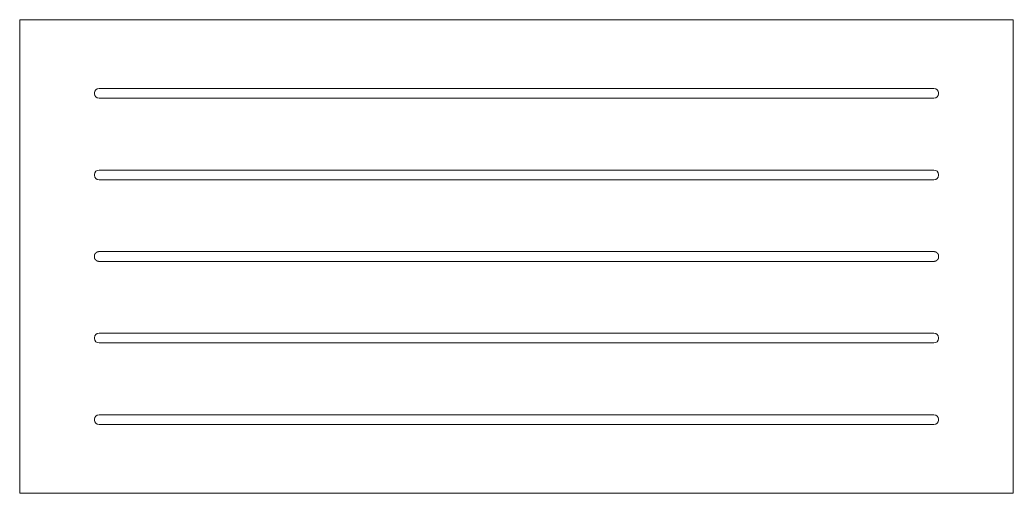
# Model space of a CAD drawing. Header units: centimetres. Extents: x 0.6 to 26.8, y 14.4 to 30.
# Drawn here: x 0.6 to 15.29, y 14.38 to 21.38 of the extents above; entities that cross this region are included whole.
import ezdxf

# ---------------------------------------------------------------- set-up
doc = ezdxf.new("R2010")
doc.units = ezdxf.units.CM
doc.header["$MEASUREMENT"] = 0
doc.layers.add('Camada 1', color=7, linetype='Continuous')

msp = doc.modelspace()

# ---------------------------------------------------------------- linework, layer by layer
at = {"layer": 'Camada 1', "color": 240, "lineweight": 9}
for points, knots in [([(0.60125, 16.79362), (0.60125, 18.29487), (0.60298, 19.86521), (0.60298, 21.3793), (0.60298, 21.3793), (0.60298, 21.3793), (15.29334, 21.3793), (15.29334, 21.3793), (15.29334, 21.3793), (15.29334, 21.3793), (15.29334, 18.96498), (15.29334, 18.96498), (15.29334, 18.96498), (15.29334, 18.96498), (15.29334, 18.93846), (15.29334, 18.93846), (15.29334, 18.93846), (15.29334, 18.93846), (15.29334, 18.89783), (15.29334, 18.89783), (15.29334, 18.89783), (15.29334, 18.89783), (15.29334, 18.8645), (15.29334, 18.8645), (15.29334, 18.8645), (15.29334, 18.8645), (15.29334, 18.83025), (15.29334, 18.83025), (15.29334, 18.83025), (15.29334, 18.83025), (15.29334, 18.79057), (15.29334, 18.79057), (15.29334, 18.79057), (15.29334, 18.79057), (15.29334, 18.76225), (15.29334, 18.76225), (15.29334, 18.76225), (15.29334, 18.76225), (15.29334, 18.7167), (15.29334, 18.7167), (15.29334, 18.7167), (15.29334, 18.7167), (15.29334, 18.69385), (15.29334, 18.69385), (15.29334, 18.69385), (15.29334, 18.69385), (15.29334, 18.6429), (15.29334, 18.6429), (15.29334, 18.6429), (15.29334, 18.6429), (15.29334, 18.62506), (15.29334, 18.62506), (15.29334, 18.62506), (15.29334, 18.62506), (15.29334, 18.56919), (15.29334, 18.56919), (15.29334, 18.56919), (15.29334, 18.56919), (15.29334, 18.55591), (15.29334, 18.55591), (15.29334, 18.55591), (15.29334, 18.55591), (15.29334, 18.49557), (15.29334, 18.49557), (15.29334, 18.49557), (15.29334, 18.49557), (15.29334, 18.48638), (15.29334, 18.48638), (15.29334, 18.48638), (15.29334, 18.48638), (15.29334, 18.42206), (15.29334, 18.42206), (15.29334, 18.42206), (15.29334, 18.42206), (15.29334, 18.41652), (15.29334, 18.41652), (15.29334, 18.41652), (15.29334, 18.41652), (15.29334, 18.34867), (15.29334, 18.34867), (15.29334, 18.34867), (15.29334, 18.34867), (15.29334, 18.34633), (15.29334, 18.34633), (15.29334, 18.34633), (15.29334, 18.34633), (15.29334, 18.27582), (15.29334, 18.27582), (15.29334, 18.27582), (15.29334, 18.27582), (15.29334, 18.27543), (15.29334, 18.27543), (15.29334, 18.27543), (15.29334, 18.27543), (15.29334, 18.205), (15.29334, 18.205), (15.29334, 18.205), (15.29334, 18.205), (15.29334, 18.20234), (15.29334, 18.20234), (15.29334, 18.20234), (15.29334, 18.20234), (15.29334, 18.13389), (15.29334, 18.13389), (15.29334, 18.13389), (15.29334, 18.13389), (15.29334, 18.1294), (15.29334, 18.1294), (15.29334, 18.1294), (15.29334, 18.1294), (15.29334, 18.06252), (15.29334, 18.06252), (15.29334, 18.06252), (15.29334, 18.06252), (15.29334, 18.05666), (15.29334, 18.05666), (15.29334, 18.05666), (15.29334, 18.05666), (15.29334, 17.99087), (15.29334, 17.99087), (15.29334, 17.99087), (15.29334, 17.99087), (15.29334, 17.9841), (15.29334, 17.9841), (15.29334, 17.9841), (15.29334, 17.9841), (15.29334, 17.91897), (15.29334, 17.91897), (15.29334, 17.91897), (15.29334, 17.91897), (15.29334, 17.91175), (15.29334, 17.91175), (15.29334, 17.91175), (15.29334, 17.91175), (15.29334, 17.84685), (15.29334, 17.84685), (15.29334, 17.84685), (15.29334, 17.84685), (15.29334, 17.83963), (15.29334, 17.83963), (15.29334, 17.83963), (15.29334, 17.83963), (15.29334, 17.7745), (15.29334, 17.7745), (15.29334, 17.7745), (15.29334, 17.7745), (15.29334, 17.76773), (15.29334, 17.76773), (15.29334, 17.76773), (15.29334, 17.76773), (15.29334, 17.70194), (15.29334, 17.70194), (15.29334, 17.70194), (15.29334, 17.70194), (15.29334, 17.69608), (15.29334, 17.69608), (15.29334, 17.69608), (15.29334, 17.69608), (15.29334, 17.6292), (15.29334, 17.6292), (15.29334, 17.6292), (15.29334, 17.6292), (15.29334, 17.62471), (15.29334, 17.62471), (15.29334, 17.62471), (15.29334, 17.62471), (15.29334, 17.55626), (15.29334, 17.55626), (15.29334, 17.55626), (15.29334, 17.55626), (15.29334, 17.5536), (15.29334, 17.5536), (15.29334, 17.5536), (15.29334, 17.5536), (15.29334, 17.48317), (15.29334, 17.48317), (15.29334, 17.48317), (15.29334, 17.48317), (15.29334, 17.48278), (15.29334, 17.48278), (15.29334, 17.48278), (15.29334, 17.48278), (15.29334, 17.41227), (15.29334, 17.41227), (15.29334, 17.41227), (15.29334, 17.41227), (15.29334, 17.40993), (15.29334, 17.40993), (15.29334, 17.40993), (15.29334, 17.40993), (15.29334, 17.34208), (15.29334, 17.34208), (15.29334, 17.34208), (15.29334, 17.34208), (15.29334, 17.33654), (15.29334, 17.33654), (15.29334, 17.33654), (15.29334, 17.33654), (15.29334, 17.27222), (15.29334, 17.27222), (15.29334, 17.27222), (15.29334, 17.27222), (15.29334, 17.26303), (15.29334, 17.26303), (15.29334, 17.26303), (15.29334, 17.26303), (15.29334, 17.20269), (15.29334, 17.20269), (15.29334, 17.20269), (15.29334, 17.20269), (15.29334, 17.18941), (15.29334, 17.18941), (15.29334, 17.18941), (15.29334, 17.18941), (15.29334, 17.13354), (15.29334, 17.13354), (15.29334, 17.13354), (15.29334, 17.13354), (15.29334, 17.1157), (15.29334, 17.1157), (15.29334, 17.1157), (15.29334, 17.1157), (15.29334, 17.06475), (15.29334, 17.06475), (15.29334, 17.06475), (15.29334, 17.06475), (15.29334, 17.0419), (15.29334, 17.0419), (15.29334, 17.0419), (15.29334, 17.0419), (15.29334, 16.99635), (15.29334, 16.99635), (15.29334, 16.99635), (15.29334, 16.99635), (15.29334, 16.96803), (15.29334, 16.96803), (15.29334, 16.96803), (15.29334, 16.96803), (15.29334, 16.92835), (15.29334, 16.92835), (15.29334, 16.92835), (15.29334, 16.92835), (15.29334, 16.8941), (15.29334, 16.8941), (15.29334, 16.8941), (15.29334, 16.8941), (15.29334, 16.86077), (15.29334, 16.86077), (15.29334, 16.86077), (15.29334, 16.86077), (15.29334, 16.82014), (15.29334, 16.82014), (15.29334, 16.82014), (15.29334, 16.82014), (15.29334, 16.79362), (15.29334, 16.79362), (15.29334, 16.79362), (15.29334, 16.79362), (15.29334, 14.3793), (15.29334, 14.3793), (15.29334, 14.3793), (15.29334, 14.3793), (0.60125, 14.3793), (0.60125, 14.3793), (0.60125, 14.3793), (0.60125, 15.17099), (0.60173, 15.98189), (0.60219, 16.79362), (0.60219, 16.79362), (0.60219, 16.79362), (0.60125, 16.79362), (0.60125, 16.79362)], [0, 0, 0, 0, 0.01449275, 0.01449275, 0.01449275, 0.01449275, 0.02898551, 0.02898551, 0.02898551, 0.02898551, 0.04347826, 0.04347826, 0.04347826, 0.04347826, 0.05797101, 0.05797101, 0.05797101, 0.05797101, 0.07246377, 0.07246377, 0.07246377, 0.07246377, 0.08695652, 0.08695652, 0.08695652, 0.08695652, 0.10144928, 0.10144928, 0.10144928, 0.10144928, 0.11594203, 0.11594203, 0.11594203, 0.11594203, 0.13043478, 0.13043478, 0.13043478, 0.13043478, 0.14492754, 0.14492754, 0.14492754, 0.14492754, 0.15942029, 0.15942029, 0.15942029, 0.15942029, 0.17391304, 0.17391304, 0.17391304, 0.17391304, 0.1884058, 0.1884058, 0.1884058, 0.1884058, 0.20289855, 0.20289855, 0.20289855, 0.20289855, 0.2173913, 0.2173913, 0.2173913, 0.2173913, 0.23188406, 0.23188406, 0.23188406, 0.23188406, 0.24637681, 0.24637681, 0.24637681, 0.24637681, 0.26086957, 0.26086957, 0.26086957, 0.26086957, 0.27536232, 0.27536232, 0.27536232, 0.27536232, 0.28985507, 0.28985507, 0.28985507, 0.28985507, 0.30434783, 0.30434783, 0.30434783, 0.30434783, 0.31884058, 0.31884058, 0.31884058, 0.31884058, 0.33333333, 0.33333333, 0.33333333, 0.33333333, 0.34782609, 0.34782609, 0.34782609, 0.34782609, 0.36231884, 0.36231884, 0.36231884, 0.36231884, 0.37681159, 0.37681159, 0.37681159, 0.37681159, 0.39130435, 0.39130435, 0.39130435, 0.39130435, 0.4057971, 0.4057971, 0.4057971, 0.4057971, 0.42028986, 0.42028986, 0.42028986, 0.42028986, 0.43478261, 0.43478261, 0.43478261, 0.43478261, 0.44927536, 0.44927536, 0.44927536, 0.44927536, 0.46376812, 0.46376812, 0.46376812, 0.46376812, 0.47826087, 0.47826087, 0.47826087, 0.47826087, 0.49275362, 0.49275362, 0.49275362, 0.49275362, 0.50724638, 0.50724638, 0.50724638, 0.50724638, 0.52173913, 0.52173913, 0.52173913, 0.52173913, 0.53623188, 0.53623188, 0.53623188, 0.53623188, 0.55072464, 0.55072464, 0.55072464, 0.55072464, 0.56521739, 0.56521739, 0.56521739, 0.56521739, 0.57971014, 0.57971014, 0.57971014, 0.57971014, 0.5942029, 0.5942029, 0.5942029, 0.5942029, 0.60869565, 0.60869565, 0.60869565, 0.60869565, 0.62318841, 0.62318841, 0.62318841, 0.62318841, 0.63768116, 0.63768116, 0.63768116, 0.63768116, 0.65217391, 0.65217391, 0.65217391, 0.65217391, 0.66666667, 0.66666667, 0.66666667, 0.66666667, 0.68115942, 0.68115942, 0.68115942, 0.68115942, 0.69565217, 0.69565217, 0.69565217, 0.69565217, 0.71014493, 0.71014493, 0.71014493, 0.71014493, 0.72463768, 0.72463768, 0.72463768, 0.72463768, 0.73913043, 0.73913043, 0.73913043, 0.73913043, 0.75362319, 0.75362319, 0.75362319, 0.75362319, 0.76811594, 0.76811594, 0.76811594, 0.76811594, 0.7826087, 0.7826087, 0.7826087, 0.7826087, 0.79710145, 0.79710145, 0.79710145, 0.79710145, 0.8115942, 0.8115942, 0.8115942, 0.8115942, 0.82608696, 0.82608696, 0.82608696, 0.82608696, 0.84057971, 0.84057971, 0.84057971, 0.84057971, 0.85507246, 0.85507246, 0.85507246, 0.85507246, 0.86956522, 0.86956522, 0.86956522, 0.86956522, 0.88405797, 0.88405797, 0.88405797, 0.88405797, 0.89855072, 0.89855072, 0.89855072, 0.89855072, 0.91304348, 0.91304348, 0.91304348, 0.91304348, 0.92753623, 0.92753623, 0.92753623, 0.92753623, 0.94202899, 0.94202899, 0.94202899, 0.94202899, 0.95652174, 0.95652174, 0.95652174, 0.95652174, 0.97101449, 0.97101449, 0.97101449, 0.97101449, 1, 1, 1, 1]), ([(1.77416, 20.36585), (1.77416, 20.36585), (14.12043, 20.36585), (14.12043, 20.36585), (14.12043, 20.36585), (14.15925, 20.36585), (14.191, 20.33601), (14.191, 20.29953), (14.191, 20.29953), (14.191, 20.29953), (14.191, 20.28769), (14.191, 20.28769), (14.191, 20.28769), (14.191, 20.25122), (14.15925, 20.22137), (14.12043, 20.22137), (14.12043, 20.22137), (14.12043, 20.22137), (1.77416, 20.22137), (1.77416, 20.22137), (1.77416, 20.22137), (1.73534, 20.22137), (1.70359, 20.25122), (1.70359, 20.28769), (1.70359, 20.28769), (1.70359, 20.28769), (1.70359, 20.29953), (1.70359, 20.29953), (1.70359, 20.29953), (1.70359, 20.33601), (1.73534, 20.36585), (1.77416, 20.36585)], [0, 0, 0, 0, 0.11111111, 0.11111111, 0.11111111, 0.11111111, 0.22222222, 0.22222222, 0.22222222, 0.22222222, 0.33333333, 0.33333333, 0.33333333, 0.33333333, 0.44444444, 0.44444444, 0.44444444, 0.44444444, 0.55555556, 0.55555556, 0.55555556, 0.55555556, 0.66666667, 0.66666667, 0.66666667, 0.66666667, 0.77777778, 0.77777778, 0.77777778, 0.77777778, 1, 1, 1, 1]), ([(1.77416, 19.15869), (1.77416, 19.15869), (14.12043, 19.15869), (14.12043, 19.15869), (14.12043, 19.15869), (14.15925, 19.15869), (14.191, 19.12885), (14.191, 19.09237), (14.191, 19.09237), (14.191, 19.09237), (14.191, 19.08054), (14.191, 19.08054), (14.191, 19.08054), (14.191, 19.04406), (14.15925, 19.01422), (14.12043, 19.01422), (14.12043, 19.01422), (14.12043, 19.01422), (1.77416, 19.01422), (1.77416, 19.01422), (1.77416, 19.01422), (1.73534, 19.01422), (1.70359, 19.04406), (1.70359, 19.08054), (1.70359, 19.08054), (1.70359, 19.08054), (1.70359, 19.09237), (1.70359, 19.09237), (1.70359, 19.09237), (1.70359, 19.12885), (1.73534, 19.15869), (1.77416, 19.15869)], [0, 0, 0, 0, 0.11111111, 0.11111111, 0.11111111, 0.11111111, 0.22222222, 0.22222222, 0.22222222, 0.22222222, 0.33333333, 0.33333333, 0.33333333, 0.33333333, 0.44444444, 0.44444444, 0.44444444, 0.44444444, 0.55555556, 0.55555556, 0.55555556, 0.55555556, 0.66666667, 0.66666667, 0.66666667, 0.66666667, 0.77777778, 0.77777778, 0.77777778, 0.77777778, 1, 1, 1, 1]), ([(1.77416, 17.95154), (1.77416, 17.95154), (14.12043, 17.95154), (14.12043, 17.95154), (14.12043, 17.95154), (14.12043, 17.95154), (14.12224, 17.95152), (14.12224, 17.95152), (14.12224, 17.95152), (14.12224, 17.95152), (14.12405, 17.95145), (14.12405, 17.95145), (14.12405, 17.95145), (14.12405, 17.95145), (14.12584, 17.95134), (14.12584, 17.95134), (14.12584, 17.95134), (14.12584, 17.95134), (14.12762, 17.9512), (14.12762, 17.9512), (14.12762, 17.9512), (14.12762, 17.9512), (14.12939, 17.951), (14.12939, 17.951), (14.12939, 17.951), (14.12939, 17.951), (14.13114, 17.95077), (14.13114, 17.95077), (14.13114, 17.95077), (14.13114, 17.95077), (14.13288, 17.9505), (14.13288, 17.9505), (14.13288, 17.9505), (14.13288, 17.9505), (14.1346, 17.95018), (14.1346, 17.95018), (14.1346, 17.95018), (14.1346, 17.95018), (14.13632, 17.94983), (14.13632, 17.94983), (14.13632, 17.94983), (14.13632, 17.94983), (14.13802, 17.94944), (14.13802, 17.94944), (14.13802, 17.94944), (14.13802, 17.94944), (14.13969, 17.94901), (14.13969, 17.94901), (14.13969, 17.94901), (14.13969, 17.94901), (14.14136, 17.94854), (14.14136, 17.94854), (14.14136, 17.94854), (14.14136, 17.94854), (14.14301, 17.94803), (14.14301, 17.94803), (14.14301, 17.94803), (14.14301, 17.94803), (14.14464, 17.9475), (14.14464, 17.9475), (14.14464, 17.9475), (14.14464, 17.9475), (14.14624, 17.94691), (14.14624, 17.94691), (14.14624, 17.94691), (14.14624, 17.94691), (14.14783, 17.9463), (14.14783, 17.9463), (14.14783, 17.9463), (14.14783, 17.9463), (14.1494, 17.94565), (14.1494, 17.94565), (14.1494, 17.94565), (14.1494, 17.94565), (14.15095, 17.94497), (14.15095, 17.94497), (14.15095, 17.94497), (14.15095, 17.94497), (14.15249, 17.94425), (14.15249, 17.94425), (14.15249, 17.94425), (14.15249, 17.94425), (14.154, 17.9435), (14.154, 17.9435), (14.154, 17.9435), (14.154, 17.9435), (14.15549, 17.94272), (14.15549, 17.94272), (14.15549, 17.94272), (14.15549, 17.94272), (14.15549, 17.94271), (14.15549, 17.94271), (14.15549, 17.94271), (14.15549, 17.94271), (14.15696, 17.9419), (14.15696, 17.9419), (14.15696, 17.9419), (14.15696, 17.9419), (14.1584, 17.94106), (14.1584, 17.94106), (14.1584, 17.94106), (14.1584, 17.94106), (14.1584, 17.94105), (14.1584, 17.94105), (14.1584, 17.94105), (14.1584, 17.94105), (14.15982, 17.94017), (14.15982, 17.94017), (14.15982, 17.94017), (14.15982, 17.94017), (14.16122, 17.93926), (14.16122, 17.93926), (14.16122, 17.93926), (14.16122, 17.93926), (14.16122, 17.93926), (14.16122, 17.93926), (14.16122, 17.93926), (14.16122, 17.93926), (14.16258, 17.93831), (14.16258, 17.93831), (14.16258, 17.93831), (14.16258, 17.93831), (14.16394, 17.93735), (14.16394, 17.93735), (14.16394, 17.93735), (14.16394, 17.93735), (14.16525, 17.93634), (14.16525, 17.93634), (14.16525, 17.93634), (14.16525, 17.93634), (14.16655, 17.93531), (14.16655, 17.93531), (14.16655, 17.93531), (14.16655, 17.93531), (14.16782, 17.93426), (14.16782, 17.93426), (14.16782, 17.93426), (14.16782, 17.93426), (14.16906, 17.93317), (14.16906, 17.93317), (14.16906, 17.93317), (14.16906, 17.93317), (14.16906, 17.93316), (14.16906, 17.93316), (14.16906, 17.93316), (14.16906, 17.93316), (14.17027, 17.93205), (14.17027, 17.93205), (14.17027, 17.93205), (14.17027, 17.93205), (14.17145, 17.93092), (14.17145, 17.93092), (14.17145, 17.93092), (14.17145, 17.93092), (14.17262, 17.92975), (14.17262, 17.92975), (14.17262, 17.92975), (14.17262, 17.92975), (14.17262, 17.92974), (14.17262, 17.92974), (14.17262, 17.92974), (14.17262, 17.92974), (14.17374, 17.92856), (14.17374, 17.92856), (14.17374, 17.92856), (14.17374, 17.92856), (14.17374, 17.92855), (14.17374, 17.92855), (14.17374, 17.92855), (14.17374, 17.92855), (14.17484, 17.92734), (14.17484, 17.92734), (14.17484, 17.92734), (14.17484, 17.92734), (14.1759, 17.9261), (14.1759, 17.9261), (14.1759, 17.9261), (14.1759, 17.9261), (14.17694, 17.92483), (14.17694, 17.92483), (14.17694, 17.92483), (14.17694, 17.92483), (14.17793, 17.92354), (14.17793, 17.92354), (14.17793, 17.92354), (14.17793, 17.92354), (14.17891, 17.92224), (14.17891, 17.92224), (14.17891, 17.92224), (14.17891, 17.92224), (14.17891, 17.92223), (14.17891, 17.92223), (14.17891, 17.92223), (14.17891, 17.92223), (14.17985, 17.9209), (14.17985, 17.9209), (14.17985, 17.9209), (14.17985, 17.9209), (14.17985, 17.92089), (14.17985, 17.92089), (14.17985, 17.92089), (14.17985, 17.92089), (14.18075, 17.91954), (14.18075, 17.91954), (14.18075, 17.91954), (14.18075, 17.91954), (14.18162, 17.91816), (14.18162, 17.91816), (14.18162, 17.91816), (14.18162, 17.91816), (14.18245, 17.91676), (14.18245, 17.91676), (14.18245, 17.91676), (14.18245, 17.91676), (14.18325, 17.91535), (14.18325, 17.91535), (14.18325, 17.91535), (14.18325, 17.91535), (14.18325, 17.91534), (14.18325, 17.91534), (14.18325, 17.91534), (14.18325, 17.91534), (14.18401, 17.9139), (14.18401, 17.9139), (14.18401, 17.9139), (14.18401, 17.9139), (14.18401, 17.9139), (14.18401, 17.9139), (14.18401, 17.9139), (14.18401, 17.9139), (14.18475, 17.91244), (14.18475, 17.91244), (14.18475, 17.91244), (14.18475, 17.91244), (14.18544, 17.91097), (14.18544, 17.91097), (14.18544, 17.91097), (14.18544, 17.91097), (14.18609, 17.90947), (14.18609, 17.90947), (14.18609, 17.90947), (14.18609, 17.90947), (14.18671, 17.90796), (14.18671, 17.90796), (14.18671, 17.90796), (14.18671, 17.90796), (14.18728, 17.90642), (14.18728, 17.90642), (14.18728, 17.90642), (14.18728, 17.90642), (14.18781, 17.90488), (14.18781, 17.90488), (14.18781, 17.90488), (14.18781, 17.90488), (14.18781, 17.90487), (14.18781, 17.90487), (14.18781, 17.90487), (14.18781, 17.90487), (14.18831, 17.90332), (14.18831, 17.90332), (14.18831, 17.90332), (14.18831, 17.90332), (14.18877, 17.90174), (14.18877, 17.90174), (14.18877, 17.90174), (14.18877, 17.90174), (14.18919, 17.90014), (14.18919, 17.90014), (14.18919, 17.90014), (14.18919, 17.90014), (14.18956, 17.89854), (14.18956, 17.89854), (14.18956, 17.89854), (14.18956, 17.89854), (14.18956, 17.89853), (14.18956, 17.89853), (14.18956, 17.89853), (14.18956, 17.89853), (14.1899, 17.89691), (14.1899, 17.89691), (14.1899, 17.89691), (14.1899, 17.89691), (14.19019, 17.89528), (14.19019, 17.89528), (14.19019, 17.89528), (14.19019, 17.89528), (14.19043, 17.89363), (14.19043, 17.89363), (14.19043, 17.89363), (14.19043, 17.89363), (14.19063, 17.89197), (14.19063, 17.89197), (14.19063, 17.89197), (14.19063, 17.89197), (14.19079, 17.8903), (14.19079, 17.8903), (14.19079, 17.8903), (14.19079, 17.8903), (14.19079, 17.89029), (14.19079, 17.89029), (14.19079, 17.89029), (14.19079, 17.89029), (14.19091, 17.88862), (14.19091, 17.88862), (14.19091, 17.88862), (14.19091, 17.88862), (14.19098, 17.88691), (14.19098, 17.88691), (14.19098, 17.88691), (14.19098, 17.88691), (14.191, 17.88521), (14.191, 17.88521), (14.191, 17.88521), (14.191, 17.88521), (14.191, 17.87338), (14.191, 17.87338), (14.191, 17.87338), (14.191, 17.87338), (14.19098, 17.87168), (14.19098, 17.87168), (14.19098, 17.87168), (14.19098, 17.87168), (14.19091, 17.86997), (14.19091, 17.86997), (14.19091, 17.86997), (14.19091, 17.86997), (14.19079, 17.8683), (14.19079, 17.8683), (14.19079, 17.8683), (14.19079, 17.8683), (14.19079, 17.86829), (14.19079, 17.86829), (14.19079, 17.86829), (14.19079, 17.86829), (14.19063, 17.86662), (14.19063, 17.86662), (14.19063, 17.86662), (14.19063, 17.86662), (14.19043, 17.86496), (14.19043, 17.86496), (14.19043, 17.86496), (14.19043, 17.86496), (14.19019, 17.86331), (14.19019, 17.86331), (14.19019, 17.86331), (14.19019, 17.86331), (14.1899, 17.86168), (14.1899, 17.86168), (14.1899, 17.86168), (14.1899, 17.86168), (14.18956, 17.86006), (14.18956, 17.86006), (14.18956, 17.86006), (14.18956, 17.86006), (14.18956, 17.86005), (14.18956, 17.86005), (14.18956, 17.86005), (14.18956, 17.86005), (14.18919, 17.85845), (14.18919, 17.85845), (14.18919, 17.85845), (14.18919, 17.85845), (14.18877, 17.85685), (14.18877, 17.85685), (14.18877, 17.85685), (14.18877, 17.85685), (14.18831, 17.85528), (14.18831, 17.85528), (14.18831, 17.85528), (14.18831, 17.85528), (14.18781, 17.85372), (14.18781, 17.85372), (14.18781, 17.85372), (14.18781, 17.85372), (14.18781, 17.85371), (14.18781, 17.85371), (14.18781, 17.85371), (14.18781, 17.85371), (14.18728, 17.85217), (14.18728, 17.85217), (14.18728, 17.85217), (14.18728, 17.85217), (14.18671, 17.85063), (14.18671, 17.85063), (14.18671, 17.85063), (14.18671, 17.85063), (14.18609, 17.84912), (14.18609, 17.84912), (14.18609, 17.84912), (14.18609, 17.84912), (14.18544, 17.84762), (14.18544, 17.84762), (14.18544, 17.84762), (14.18544, 17.84762), (14.18475, 17.84615), (14.18475, 17.84615), (14.18475, 17.84615), (14.18475, 17.84615), (14.18401, 17.8447), (14.18401, 17.8447), (14.18401, 17.8447), (14.18401, 17.8447), (14.18401, 17.84469), (14.18401, 17.84469), (14.18401, 17.84469), (14.18401, 17.84469), (14.18325, 17.84325), (14.18325, 17.84325), (14.18325, 17.84325), (14.18325, 17.84325), (14.18325, 17.84324), (14.18325, 17.84324), (14.18325, 17.84324), (14.18325, 17.84324), (14.18245, 17.84183), (14.18245, 17.84183), (14.18245, 17.84183), (14.18245, 17.84183), (14.18162, 17.84043), (14.18162, 17.84043), (14.18162, 17.84043), (14.18162, 17.84043), (14.18075, 17.83905), (14.18075, 17.83905), (14.18075, 17.83905), (14.18075, 17.83905), (14.17985, 17.8377), (14.17985, 17.8377), (14.17985, 17.8377), (14.17985, 17.8377), (14.17985, 17.83769), (14.17985, 17.83769), (14.17985, 17.83769), (14.17985, 17.83769), (14.17891, 17.83636), (14.17891, 17.83636), (14.17891, 17.83636), (14.17891, 17.83636), (14.17891, 17.83636), (14.17891, 17.83636), (14.17891, 17.83636), (14.17891, 17.83636), (14.17793, 17.83505), (14.17793, 17.83505), (14.17793, 17.83505), (14.17793, 17.83505), (14.17694, 17.83376), (14.17694, 17.83376), (14.17694, 17.83376), (14.17694, 17.83376), (14.1759, 17.8325), (14.1759, 17.8325), (14.1759, 17.8325), (14.1759, 17.8325), (14.17484, 17.83125), (14.17484, 17.83125), (14.17484, 17.83125), (14.17484, 17.83125), (14.17374, 17.83004), (14.17374, 17.83004), (14.17374, 17.83004), (14.17374, 17.83004), (14.17374, 17.83003), (14.17374, 17.83003), (14.17374, 17.83003), (14.17374, 17.83003), (14.17262, 17.82885), (14.17262, 17.82885), (14.17262, 17.82885), (14.17262, 17.82885), (14.17262, 17.82884), (14.17262, 17.82884), (14.17262, 17.82884), (14.17262, 17.82884), (14.17145, 17.82768), (14.17145, 17.82768), (14.17145, 17.82768), (14.17145, 17.82768), (14.17027, 17.82654), (14.17027, 17.82654), (14.17027, 17.82654), (14.17027, 17.82654), (14.16906, 17.82543), (14.16906, 17.82543), (14.16906, 17.82543), (14.16906, 17.82543), (14.16906, 17.82542), (14.16906, 17.82542), (14.16906, 17.82542), (14.16906, 17.82542), (14.16782, 17.82433), (14.16782, 17.82433), (14.16782, 17.82433), (14.16782, 17.82433), (14.16655, 17.82328), (14.16655, 17.82328), (14.16655, 17.82328), (14.16655, 17.82328), (14.16525, 17.82225), (14.16525, 17.82225), (14.16525, 17.82225), (14.16525, 17.82225), (14.16394, 17.82124), (14.16394, 17.82124), (14.16394, 17.82124), (14.16394, 17.82124), (14.16258, 17.82028), (14.16258, 17.82028), (14.16258, 17.82028), (14.16258, 17.82028), (14.16122, 17.81934), (14.16122, 17.81934), (14.16122, 17.81934), (14.16122, 17.81934), (14.16122, 17.81933), (14.16122, 17.81933), (14.16122, 17.81933), (14.16122, 17.81933), (14.15982, 17.81842), (14.15982, 17.81842), (14.15982, 17.81842), (14.15982, 17.81842), (14.1584, 17.81754), (14.1584, 17.81754), (14.1584, 17.81754), (14.1584, 17.81754), (14.1584, 17.81754), (14.1584, 17.81754), (14.1584, 17.81754), (14.1584, 17.81754), (14.15696, 17.81669), (14.15696, 17.81669), (14.15696, 17.81669), (14.15696, 17.81669), (14.15549, 17.81588), (14.15549, 17.81588), (14.15549, 17.81588), (14.15549, 17.81588), (14.15549, 17.81587), (14.15549, 17.81587), (14.15549, 17.81587), (14.15549, 17.81587), (14.154, 17.81509), (14.154, 17.81509), (14.154, 17.81509), (14.154, 17.81509), (14.15249, 17.81434), (14.15249, 17.81434), (14.15249, 17.81434), (14.15249, 17.81434), (14.15095, 17.81362), (14.15095, 17.81362), (14.15095, 17.81362), (14.15095, 17.81362), (14.1494, 17.81294), (14.1494, 17.81294), (14.1494, 17.81294), (14.1494, 17.81294), (14.14783, 17.81229), (14.14783, 17.81229), (14.14783, 17.81229), (14.14783, 17.81229), (14.14624, 17.81168), (14.14624, 17.81168), (14.14624, 17.81168), (14.14624, 17.81168), (14.14464, 17.81109), (14.14464, 17.81109), (14.14464, 17.81109), (14.14464, 17.81109), (14.14301, 17.81056), (14.14301, 17.81056), (14.14301, 17.81056), (14.14301, 17.81056), (14.14136, 17.81005), (14.14136, 17.81005), (14.14136, 17.81005), (14.14136, 17.81005), (14.13969, 17.80958), (14.13969, 17.80958), (14.13969, 17.80958), (14.13969, 17.80958), (14.13802, 17.80915), (14.13802, 17.80915), (14.13802, 17.80915), (14.13802, 17.80915), (14.13632, 17.80876), (14.13632, 17.80876), (14.13632, 17.80876), (14.13632, 17.80876), (14.1346, 17.80841), (14.1346, 17.80841), (14.1346, 17.80841), (14.1346, 17.80841), (14.13288, 17.80809), (14.13288, 17.80809), (14.13288, 17.80809), (14.13288, 17.80809), (14.13114, 17.80783), (14.13114, 17.80783), (14.13114, 17.80783), (14.13114, 17.80783), (14.12939, 17.80759), (14.12939, 17.80759), (14.12939, 17.80759), (14.12939, 17.80759), (14.12762, 17.8074), (14.12762, 17.8074), (14.12762, 17.8074), (14.12762, 17.8074), (14.12584, 17.80725), (14.12584, 17.80725), (14.12584, 17.80725), (14.12584, 17.80725), (14.12405, 17.80714), (14.12405, 17.80714), (14.12405, 17.80714), (14.12405, 17.80714), (14.12224, 17.80707), (14.12224, 17.80707), (14.12224, 17.80707), (14.12224, 17.80707), (14.12043, 17.80705), (14.12043, 17.80705), (14.12043, 17.80705), (14.12043, 17.80705), (1.77416, 17.80705), (1.77416, 17.80705), (1.77416, 17.80705), (1.77416, 17.80705), (1.77234, 17.80707), (1.77234, 17.80707), (1.77234, 17.80707), (1.77234, 17.80707), (1.77054, 17.80714), (1.77054, 17.80714), (1.77054, 17.80714), (1.77054, 17.80714), (1.76875, 17.80725), (1.76875, 17.80725), (1.76875, 17.80725), (1.76875, 17.80725), (1.76697, 17.8074), (1.76697, 17.8074), (1.76697, 17.8074), (1.76697, 17.8074), (1.7652, 17.80759), (1.7652, 17.80759), (1.7652, 17.80759), (1.7652, 17.80759), (1.76345, 17.80783), (1.76345, 17.80783), (1.76345, 17.80783), (1.76345, 17.80783), (1.7617, 17.80809), (1.7617, 17.80809), (1.7617, 17.80809), (1.7617, 17.80809), (1.75998, 17.80841), (1.75998, 17.80841), (1.75998, 17.80841), (1.75998, 17.80841), (1.75827, 17.80876), (1.75827, 17.80876), (1.75827, 17.80876), (1.75827, 17.80876), (1.75657, 17.80915), (1.75657, 17.80915), (1.75657, 17.80915), (1.75657, 17.80915), (1.75489, 17.80958), (1.75489, 17.80958), (1.75489, 17.80958), (1.75489, 17.80958), (1.75323, 17.81005), (1.75323, 17.81005), (1.75323, 17.81005), (1.75323, 17.81005), (1.75158, 17.81056), (1.75158, 17.81056), (1.75158, 17.81056), (1.75158, 17.81056), (1.74995, 17.81109), (1.74995, 17.81109), (1.74995, 17.81109), (1.74995, 17.81109), (1.74835, 17.81168), (1.74835, 17.81168), (1.74835, 17.81168), (1.74835, 17.81168), (1.74675, 17.81229), (1.74675, 17.81229), (1.74675, 17.81229), (1.74675, 17.81229), (1.74519, 17.81294), (1.74519, 17.81294), (1.74519, 17.81294), (1.74519, 17.81294), (1.74363, 17.81362), (1.74363, 17.81362), (1.74363, 17.81362), (1.74363, 17.81362), (1.7421, 17.81434), (1.7421, 17.81434), (1.7421, 17.81434), (1.7421, 17.81434), (1.74059, 17.81509), (1.74059, 17.81509), (1.74059, 17.81509), (1.74059, 17.81509), (1.7391, 17.81587), (1.7391, 17.81587), (1.7391, 17.81587), (1.7391, 17.81587), (1.7391, 17.81588), (1.7391, 17.81588), (1.7391, 17.81588), (1.7391, 17.81588), (1.73763, 17.81669), (1.73763, 17.81669), (1.73763, 17.81669), (1.73763, 17.81669), (1.73619, 17.81754), (1.73619, 17.81754), (1.73619, 17.81754), (1.73619, 17.81754), (1.73619, 17.81754), (1.73619, 17.81754), (1.73619, 17.81754), (1.73619, 17.81754), (1.73477, 17.81842), (1.73477, 17.81842), (1.73477, 17.81842), (1.73477, 17.81842), (1.73337, 17.81933), (1.73337, 17.81933), (1.73337, 17.81933), (1.73337, 17.81933), (1.73337, 17.81934), (1.73337, 17.81934), (1.73337, 17.81934), (1.73337, 17.81934), (1.732, 17.82028), (1.732, 17.82028), (1.732, 17.82028), (1.732, 17.82028), (1.73065, 17.82124), (1.73065, 17.82124), (1.73065, 17.82124), (1.73065, 17.82124), (1.72934, 17.82225), (1.72934, 17.82225), (1.72934, 17.82225), (1.72934, 17.82225), (1.72804, 17.82328), (1.72804, 17.82328), (1.72804, 17.82328), (1.72804, 17.82328), (1.72677, 17.82433), (1.72677, 17.82433), (1.72677, 17.82433), (1.72677, 17.82433), (1.72553, 17.82542), (1.72553, 17.82542), (1.72553, 17.82542), (1.72553, 17.82542), (1.72553, 17.82543), (1.72553, 17.82543), (1.72553, 17.82543), (1.72553, 17.82543), (1.72432, 17.82654), (1.72432, 17.82654), (1.72432, 17.82654), (1.72432, 17.82654), (1.72313, 17.82768), (1.72313, 17.82768), (1.72313, 17.82768), (1.72313, 17.82768), (1.72197, 17.82884), (1.72197, 17.82884), (1.72197, 17.82884), (1.72197, 17.82884), (1.72197, 17.82885), (1.72197, 17.82885), (1.72197, 17.82885), (1.72197, 17.82885), (1.72085, 17.83003), (1.72085, 17.83003), (1.72085, 17.83003), (1.72085, 17.83003), (1.72085, 17.83004), (1.72085, 17.83004), (1.72085, 17.83004), (1.72085, 17.83004), (1.71975, 17.83125), (1.71975, 17.83125), (1.71975, 17.83125), (1.71975, 17.83125), (1.71869, 17.8325), (1.71869, 17.8325), (1.71869, 17.8325), (1.71869, 17.8325), (1.71765, 17.83376), (1.71765, 17.83376), (1.71765, 17.83376), (1.71765, 17.83376), (1.71665, 17.83505), (1.71665, 17.83505), (1.71665, 17.83505), (1.71665, 17.83505), (1.71568, 17.83636), (1.71568, 17.83636), (1.71568, 17.83636), (1.71568, 17.83636), (1.71568, 17.83636), (1.71568, 17.83636), (1.71568, 17.83636), (1.71568, 17.83636), (1.71474, 17.83769), (1.71474, 17.83769), (1.71474, 17.83769), (1.71474, 17.83769), (1.71474, 17.8377), (1.71474, 17.8377), (1.71474, 17.8377), (1.71474, 17.8377), (1.71384, 17.83905), (1.71384, 17.83905), (1.71384, 17.83905), (1.71384, 17.83905), (1.71297, 17.84043), (1.71297, 17.84043), (1.71297, 17.84043), (1.71297, 17.84043), (1.71213, 17.84183), (1.71213, 17.84183), (1.71213, 17.84183), (1.71213, 17.84183), (1.71133, 17.84324), (1.71133, 17.84324), (1.71133, 17.84324), (1.71133, 17.84324), (1.71133, 17.84325), (1.71133, 17.84325), (1.71133, 17.84325), (1.71133, 17.84325), (1.71057, 17.84469), (1.71057, 17.84469), (1.71057, 17.84469), (1.71057, 17.84469), (1.71057, 17.8447), (1.71057, 17.8447), (1.71057, 17.8447), (1.71057, 17.8447), (1.70984, 17.84615), (1.70984, 17.84615), (1.70984, 17.84615), (1.70984, 17.84615), (1.70915, 17.84762), (1.70915, 17.84762), (1.70915, 17.84762), (1.70915, 17.84762), (1.7085, 17.84912), (1.7085, 17.84912), (1.7085, 17.84912), (1.7085, 17.84912), (1.70788, 17.85063), (1.70788, 17.85063), (1.70788, 17.85063), (1.70788, 17.85063), (1.70731, 17.85217), (1.70731, 17.85217), (1.70731, 17.85217), (1.70731, 17.85217), (1.70678, 17.85371), (1.70678, 17.85371), (1.70678, 17.85371), (1.70678, 17.85371), (1.70678, 17.85372), (1.70678, 17.85372), (1.70678, 17.85372), (1.70678, 17.85372), (1.70628, 17.85528), (1.70628, 17.85528), (1.70628, 17.85528), (1.70628, 17.85528), (1.70581, 17.85685), (1.70581, 17.85685), (1.70581, 17.85685), (1.70581, 17.85685), (1.7054, 17.85845), (1.7054, 17.85845), (1.7054, 17.85845), (1.7054, 17.85845), (1.70502, 17.86005), (1.70502, 17.86005), (1.70502, 17.86005), (1.70502, 17.86005), (1.70502, 17.86006), (1.70502, 17.86006), (1.70502, 17.86006), (1.70502, 17.86006), (1.70469, 17.86168), (1.70469, 17.86168), (1.70469, 17.86168), (1.70469, 17.86168), (1.7044, 17.86331), (1.7044, 17.86331), (1.7044, 17.86331), (1.7044, 17.86331), (1.70415, 17.86496), (1.70415, 17.86496), (1.70415, 17.86496), (1.70415, 17.86496), (1.70395, 17.86662), (1.70395, 17.86662), (1.70395, 17.86662), (1.70395, 17.86662), (1.70379, 17.86829), (1.70379, 17.86829), (1.70379, 17.86829), (1.70379, 17.86829), (1.70379, 17.8683), (1.70379, 17.8683), (1.70379, 17.8683), (1.70379, 17.8683), (1.70368, 17.86997), (1.70368, 17.86997), (1.70368, 17.86997), (1.70368, 17.86997), (1.70361, 17.87168), (1.70361, 17.87168), (1.70361, 17.87168), (1.70361, 17.87168), (1.70359, 17.87338), (1.70359, 17.87338), (1.70359, 17.87338), (1.70359, 17.87338), (1.70359, 17.88521), (1.70359, 17.88521), (1.70359, 17.88521), (1.70359, 17.88521), (1.70361, 17.88691), (1.70361, 17.88691), (1.70361, 17.88691), (1.70361, 17.88691), (1.70368, 17.88862), (1.70368, 17.88862), (1.70368, 17.88862), (1.70368, 17.88862), (1.70379, 17.89029), (1.70379, 17.89029), (1.70379, 17.89029), (1.70379, 17.89029), (1.70379, 17.8903), (1.70379, 17.8903), (1.70379, 17.8903), (1.70379, 17.8903), (1.70395, 17.89197), (1.70395, 17.89197), (1.70395, 17.89197), (1.70395, 17.89197), (1.70415, 17.89363), (1.70415, 17.89363), (1.70415, 17.89363), (1.70415, 17.89363), (1.7044, 17.89528), (1.7044, 17.89528), (1.7044, 17.89528), (1.7044, 17.89528), (1.70469, 17.89691), (1.70469, 17.89691), (1.70469, 17.89691), (1.70469, 17.89691), (1.70502, 17.89853), (1.70502, 17.89853), (1.70502, 17.89853), (1.70502, 17.89853), (1.70502, 17.89854), (1.70502, 17.89854), (1.70502, 17.89854), (1.70502, 17.89854), (1.7054, 17.90014), (1.7054, 17.90014), (1.7054, 17.90014), (1.7054, 17.90014), (1.70581, 17.90174), (1.70581, 17.90174), (1.70581, 17.90174), (1.70581, 17.90174), (1.70628, 17.90332), (1.70628, 17.90332), (1.70628, 17.90332), (1.70628, 17.90332), (1.70678, 17.90487), (1.70678, 17.90487), (1.70678, 17.90487), (1.70678, 17.90487), (1.70678, 17.90488), (1.70678, 17.90488), (1.70678, 17.90488), (1.70678, 17.90488), (1.70731, 17.90642), (1.70731, 17.90642), (1.70731, 17.90642), (1.70731, 17.90642), (1.70788, 17.90796), (1.70788, 17.90796), (1.70788, 17.90796), (1.70788, 17.90796), (1.7085, 17.90947), (1.7085, 17.90947), (1.7085, 17.90947), (1.7085, 17.90947), (1.70915, 17.91097), (1.70915, 17.91097), (1.70915, 17.91097), (1.70915, 17.91097), (1.70984, 17.91244), (1.70984, 17.91244), (1.70984, 17.91244), (1.70984, 17.91244), (1.71057, 17.9139), (1.71057, 17.9139), (1.71057, 17.9139), (1.71057, 17.9139), (1.71057, 17.9139), (1.71057, 17.9139), (1.71057, 17.9139), (1.71057, 17.9139), (1.71133, 17.91534), (1.71133, 17.91534), (1.71133, 17.91534), (1.71133, 17.91534), (1.71133, 17.91535), (1.71133, 17.91535), (1.71133, 17.91535), (1.71133, 17.91535), (1.71213, 17.91676), (1.71213, 17.91676), (1.71213, 17.91676), (1.71213, 17.91676), (1.71297, 17.91816), (1.71297, 17.91816), (1.71297, 17.91816), (1.71297, 17.91816), (1.71384, 17.91954), (1.71384, 17.91954), (1.71384, 17.91954), (1.71384, 17.91954), (1.71474, 17.92089), (1.71474, 17.92089), (1.71474, 17.92089), (1.71474, 17.92089), (1.71474, 17.9209), (1.71474, 17.9209), (1.71474, 17.9209), (1.71474, 17.9209), (1.71568, 17.92223), (1.71568, 17.92223), (1.71568, 17.92223), (1.71568, 17.92223), (1.71568, 17.92224), (1.71568, 17.92224), (1.71568, 17.92224), (1.71568, 17.92224), (1.71665, 17.92354), (1.71665, 17.92354), (1.71665, 17.92354), (1.71665, 17.92354), (1.71765, 17.92483), (1.71765, 17.92483), (1.71765, 17.92483), (1.71765, 17.92483), (1.71869, 17.9261), (1.71869, 17.9261), (1.71869, 17.9261), (1.71869, 17.9261), (1.71975, 17.92734), (1.71975, 17.92734), (1.71975, 17.92734), (1.71975, 17.92734), (1.72085, 17.92855), (1.72085, 17.92855), (1.72085, 17.92855), (1.72085, 17.92855), (1.72085, 17.92856), (1.72085, 17.92856), (1.72085, 17.92856), (1.72085, 17.92856), (1.72197, 17.92974), (1.72197, 17.92974), (1.72197, 17.92974), (1.72197, 17.92974), (1.72197, 17.92975), (1.72197, 17.92975), (1.72197, 17.92975), (1.72197, 17.92975), (1.72313, 17.93092), (1.72313, 17.93092), (1.72313, 17.93092), (1.72313, 17.93092), (1.72432, 17.93205), (1.72432, 17.93205), (1.72432, 17.93205), (1.72432, 17.93205), (1.72553, 17.93316), (1.72553, 17.93316), (1.72553, 17.93316), (1.72553, 17.93316), (1.72553, 17.93317), (1.72553, 17.93317), (1.72553, 17.93317), (1.72553, 17.93317), (1.72677, 17.93426), (1.72677, 17.93426), (1.72677, 17.93426), (1.72677, 17.93426), (1.72804, 17.93531), (1.72804, 17.93531), (1.72804, 17.93531), (1.72804, 17.93531), (1.72934, 17.93634), (1.72934, 17.93634), (1.72934, 17.93634), (1.72934, 17.93634), (1.73065, 17.93735), (1.73065, 17.93735), (1.73065, 17.93735), (1.73065, 17.93735), (1.732, 17.93831), (1.732, 17.93831), (1.732, 17.93831), (1.732, 17.93831), (1.73337, 17.93926), (1.73337, 17.93926), (1.73337, 17.93926), (1.73337, 17.93926), (1.73337, 17.93926), (1.73337, 17.93926), (1.73337, 17.93926), (1.73337, 17.93926), (1.73477, 17.94017), (1.73477, 17.94017), (1.73477, 17.94017), (1.73477, 17.94017), (1.73619, 17.94105), (1.73619, 17.94105), (1.73619, 17.94105), (1.73619, 17.94105), (1.73619, 17.94106), (1.73619, 17.94106), (1.73619, 17.94106), (1.73619, 17.94106), (1.73763, 17.9419), (1.73763, 17.9419), (1.73763, 17.9419), (1.73763, 17.9419), (1.7391, 17.94271), (1.7391, 17.94271), (1.7391, 17.94271), (1.7391, 17.94271), (1.7391, 17.94272), (1.7391, 17.94272), (1.7391, 17.94272), (1.7391, 17.94272), (1.74059, 17.9435), (1.74059, 17.9435), (1.74059, 17.9435), (1.74059, 17.9435), (1.7421, 17.94425), (1.7421, 17.94425), (1.7421, 17.94425), (1.7421, 17.94425), (1.74363, 17.94497), (1.74363, 17.94497), (1.74363, 17.94497), (1.74363, 17.94497), (1.74519, 17.94565), (1.74519, 17.94565), (1.74519, 17.94565), (1.74519, 17.94565), (1.74675, 17.9463), (1.74675, 17.9463), (1.74675, 17.9463), (1.74675, 17.9463), (1.74835, 17.94691), (1.74835, 17.94691), (1.74835, 17.94691), (1.74835, 17.94691), (1.74995, 17.9475), (1.74995, 17.9475), (1.74995, 17.9475), (1.74995, 17.9475), (1.75158, 17.94803), (1.75158, 17.94803), (1.75158, 17.94803), (1.75158, 17.94803), (1.75323, 17.94854), (1.75323, 17.94854), (1.75323, 17.94854), (1.75323, 17.94854), (1.75489, 17.94901), (1.75489, 17.94901), (1.75489, 17.94901), (1.75489, 17.94901), (1.75657, 17.94944), (1.75657, 17.94944), (1.75657, 17.94944), (1.75657, 17.94944), (1.75827, 17.94983), (1.75827, 17.94983), (1.75827, 17.94983), (1.75827, 17.94983), (1.75998, 17.95018), (1.75998, 17.95018), (1.75998, 17.95018), (1.75998, 17.95018), (1.7617, 17.9505), (1.7617, 17.9505), (1.7617, 17.9505), (1.7617, 17.9505), (1.76345, 17.95077), (1.76345, 17.95077), (1.76345, 17.95077), (1.76345, 17.95077), (1.7652, 17.951), (1.7652, 17.951), (1.7652, 17.951), (1.7652, 17.951), (1.76697, 17.9512), (1.76697, 17.9512), (1.76697, 17.9512), (1.76697, 17.9512), (1.76875, 17.95134), (1.76875, 17.95134), (1.76875, 17.95134), (1.76875, 17.95134), (1.77054, 17.95145), (1.77054, 17.95145), (1.77054, 17.95145), (1.77054, 17.95145), (1.77234, 17.95152), (1.77234, 17.95152), (1.77234, 17.95152), (1.77234, 17.95152), (1.77416, 17.95154), (1.77416, 17.95154)], [0, 0, 0, 0, 0.00319489, 0.00319489, 0.00319489, 0.00319489, 0.00638978, 0.00638978, 0.00638978, 0.00638978, 0.00958466, 0.00958466, 0.00958466, 0.00958466, 0.01277955, 0.01277955, 0.01277955, 0.01277955, 0.01597444, 0.01597444, 0.01597444, 0.01597444, 0.01916933, 0.01916933, 0.01916933, 0.01916933, 0.02236422, 0.02236422, 0.02236422, 0.02236422, 0.02555911, 0.02555911, 0.02555911, 0.02555911, 0.02875399, 0.02875399, 0.02875399, 0.02875399, 0.03194888, 0.03194888, 0.03194888, 0.03194888, 0.03514377, 0.03514377, 0.03514377, 0.03514377, 0.03833866, 0.03833866, 0.03833866, 0.03833866, 0.04153355, 0.04153355, 0.04153355, 0.04153355, 0.04472843, 0.04472843, 0.04472843, 0.04472843, 0.04792332, 0.04792332, 0.04792332, 0.04792332, 0.05111821, 0.05111821, 0.05111821, 0.05111821, 0.0543131, 0.0543131, 0.0543131, 0.0543131, 0.05750799, 0.05750799, 0.05750799, 0.05750799, 0.06070288, 0.06070288, 0.06070288, 0.06070288, 0.06389776, 0.06389776, 0.06389776, 0.06389776, 0.06709265, 0.06709265, 0.06709265, 0.06709265, 0.07028754, 0.07028754, 0.07028754, 0.07028754, 0.07348243, 0.07348243, 0.07348243, 0.07348243, 0.07667732, 0.07667732, 0.07667732, 0.07667732, 0.0798722, 0.0798722, 0.0798722, 0.0798722, 0.08306709, 0.08306709, 0.08306709, 0.08306709, 0.08626198, 0.08626198, 0.08626198, 0.08626198, 0.08945687, 0.08945687, 0.08945687, 0.08945687, 0.09265176, 0.09265176, 0.09265176, 0.09265176, 0.09584665, 0.09584665, 0.09584665, 0.09584665, 0.09904153, 0.09904153, 0.09904153, 0.09904153, 0.10223642, 0.10223642, 0.10223642, 0.10223642, 0.10543131, 0.10543131, 0.10543131, 0.10543131, 0.1086262, 0.1086262, 0.1086262, 0.1086262, 0.11182109, 0.11182109, 0.11182109, 0.11182109, 0.11501597, 0.11501597, 0.11501597, 0.11501597, 0.11821086, 0.11821086, 0.11821086, 0.11821086, 0.12140575, 0.12140575, 0.12140575, 0.12140575, 0.12460064, 0.12460064, 0.12460064, 0.12460064, 0.12779553, 0.12779553, 0.12779553, 0.12779553, 0.13099042, 0.13099042, 0.13099042, 0.13099042, 0.1341853, 0.1341853, 0.1341853, 0.1341853, 0.13738019, 0.13738019, 0.13738019, 0.13738019, 0.14057508, 0.14057508, 0.14057508, 0.14057508, 0.14376997, 0.14376997, 0.14376997, 0.14376997, 0.14696486, 0.14696486, 0.14696486, 0.14696486, 0.15015974, 0.15015974, 0.15015974, 0.15015974, 0.15335463, 0.15335463, 0.15335463, 0.15335463, 0.15654952, 0.15654952, 0.15654952, 0.15654952, 0.15974441, 0.15974441, 0.15974441, 0.15974441, 0.1629393, 0.1629393, 0.1629393, 0.1629393, 0.16613419, 0.16613419, 0.16613419, 0.16613419, 0.16932907, 0.16932907, 0.16932907, 0.16932907, 0.17252396, 0.17252396, 0.17252396, 0.17252396, 0.17571885, 0.17571885, 0.17571885, 0.17571885, 0.17891374, 0.17891374, 0.17891374, 0.17891374, 0.18210863, 0.18210863, 0.18210863, 0.18210863, 0.18530351, 0.18530351, 0.18530351, 0.18530351, 0.1884984, 0.1884984, 0.1884984, 0.1884984, 0.19169329, 0.19169329, 0.19169329, 0.19169329, 0.19488818, 0.19488818, 0.19488818, 0.19488818, 0.19808307, 0.19808307, 0.19808307, 0.19808307, 0.20127796, 0.20127796, 0.20127796, 0.20127796, 0.20447284, 0.20447284, 0.20447284, 0.20447284, 0.20766773, 0.20766773, 0.20766773, 0.20766773, 0.21086262, 0.21086262, 0.21086262, 0.21086262, 0.21405751, 0.21405751, 0.21405751, 0.21405751, 0.2172524, 0.2172524, 0.2172524, 0.2172524, 0.22044728, 0.22044728, 0.22044728, 0.22044728, 0.22364217, 0.22364217, 0.22364217, 0.22364217, 0.22683706, 0.22683706, 0.22683706, 0.22683706, 0.23003195, 0.23003195, 0.23003195, 0.23003195, 0.23322684, 0.23322684, 0.23322684, 0.23322684, 0.23642173, 0.23642173, 0.23642173, 0.23642173, 0.23961661, 0.23961661, 0.23961661, 0.23961661, 0.2428115, 0.2428115, 0.2428115, 0.2428115, 0.24600639, 0.24600639, 0.24600639, 0.24600639, 0.24920128, 0.24920128, 0.24920128, 0.24920128, 0.25239617, 0.25239617, 0.25239617, 0.25239617, 0.25559105, 0.25559105, 0.25559105, 0.25559105, 0.25878594, 0.25878594, 0.25878594, 0.25878594, 0.26198083, 0.26198083, 0.26198083, 0.26198083, 0.26517572, 0.26517572, 0.26517572, 0.26517572, 0.26837061, 0.26837061, 0.26837061, 0.26837061, 0.2715655, 0.2715655, 0.2715655, 0.2715655, 0.27476038, 0.27476038, 0.27476038, 0.27476038, 0.27795527, 0.27795527, 0.27795527, 0.27795527, 0.28115016, 0.28115016, 0.28115016, 0.28115016, 0.28434505, 0.28434505, 0.28434505, 0.28434505, 0.28753994, 0.28753994, 0.28753994, 0.28753994, 0.29073482, 0.29073482, 0.29073482, 0.29073482, 0.29392971, 0.29392971, 0.29392971, 0.29392971, 0.2971246, 0.2971246, 0.2971246, 0.2971246, 0.30031949, 0.30031949, 0.30031949, 0.30031949, 0.30351438, 0.30351438, 0.30351438, 0.30351438, 0.30670927, 0.30670927, 0.30670927, 0.30670927, 0.30990415, 0.30990415, 0.30990415, 0.30990415, 0.31309904, 0.31309904, 0.31309904, 0.31309904, 0.31629393, 0.31629393, 0.31629393, 0.31629393, 0.31948882, 0.31948882, 0.31948882, 0.31948882, 0.32268371, 0.32268371, 0.32268371, 0.32268371, 0.32587859, 0.32587859, 0.32587859, 0.32587859, 0.32907348, 0.32907348, 0.32907348, 0.32907348, 0.33226837, 0.33226837, 0.33226837, 0.33226837, 0.33546326, 0.33546326, 0.33546326, 0.33546326, 0.33865815, 0.33865815, 0.33865815, 0.33865815, 0.34185304, 0.34185304, 0.34185304, 0.34185304, 0.34504792, 0.34504792, 0.34504792, 0.34504792, 0.34824281, 0.34824281, 0.34824281, 0.34824281, 0.3514377, 0.3514377, 0.3514377, 0.3514377, 0.35463259, 0.35463259, 0.35463259, 0.35463259, 0.35782748, 0.35782748, 0.35782748, 0.35782748, 0.36102236, 0.36102236, 0.36102236, 0.36102236, 0.36421725, 0.36421725, 0.36421725, 0.36421725, 0.36741214, 0.36741214, 0.36741214, 0.36741214, 0.37060703, 0.37060703, 0.37060703, 0.37060703, 0.37380192, 0.37380192, 0.37380192, 0.37380192, 0.37699681, 0.37699681, 0.37699681, 0.37699681, 0.38019169, 0.38019169, 0.38019169, 0.38019169, 0.38338658, 0.38338658, 0.38338658, 0.38338658, 0.38658147, 0.38658147, 0.38658147, 0.38658147, 0.38977636, 0.38977636, 0.38977636, 0.38977636, 0.39297125, 0.39297125, 0.39297125, 0.39297125, 0.39616613, 0.39616613, 0.39616613, 0.39616613, 0.39936102, 0.39936102, 0.39936102, 0.39936102, 0.40255591, 0.40255591, 0.40255591, 0.40255591, 0.4057508, 0.4057508, 0.4057508, 0.4057508, 0.40894569, 0.40894569, 0.40894569, 0.40894569, 0.41214058, 0.41214058, 0.41214058, 0.41214058, 0.41533546, 0.41533546, 0.41533546, 0.41533546, 0.41853035, 0.41853035, 0.41853035, 0.41853035, 0.42172524, 0.42172524, 0.42172524, 0.42172524, 0.42492013, 0.42492013, 0.42492013, 0.42492013, 0.42811502, 0.42811502, 0.42811502, 0.42811502, 0.4313099, 0.4313099, 0.4313099, 0.4313099, 0.43450479, 0.43450479, 0.43450479, 0.43450479, 0.43769968, 0.43769968, 0.43769968, 0.43769968, 0.44089457, 0.44089457, 0.44089457, 0.44089457, 0.44408946, 0.44408946, 0.44408946, 0.44408946, 0.44728435, 0.44728435, 0.44728435, 0.44728435, 0.45047923, 0.45047923, 0.45047923, 0.45047923, 0.45367412, 0.45367412, 0.45367412, 0.45367412, 0.45686901, 0.45686901, 0.45686901, 0.45686901, 0.4600639, 0.4600639, 0.4600639, 0.4600639, 0.46325879, 0.46325879, 0.46325879, 0.46325879, 0.46645367, 0.46645367, 0.46645367, 0.46645367, 0.46964856, 0.46964856, 0.46964856, 0.46964856, 0.47284345, 0.47284345, 0.47284345, 0.47284345, 0.47603834, 0.47603834, 0.47603834, 0.47603834, 0.47923323, 0.47923323, 0.47923323, 0.47923323, 0.48242812, 0.48242812, 0.48242812, 0.48242812, 0.485623, 0.485623, 0.485623, 0.485623, 0.48881789, 0.48881789, 0.48881789, 0.48881789, 0.49201278, 0.49201278, 0.49201278, 0.49201278, 0.49520767, 0.49520767, 0.49520767, 0.49520767, 0.49840256, 0.49840256, 0.49840256, 0.49840256, 0.50159744, 0.50159744, 0.50159744, 0.50159744, 0.50479233, 0.50479233, 0.50479233, 0.50479233, 0.50798722, 0.50798722, 0.50798722, 0.50798722, 0.51118211, 0.51118211, 0.51118211, 0.51118211, 0.514377, 0.514377, 0.514377, 0.514377, 0.51757188, 0.51757188, 0.51757188, 0.51757188, 0.52076677, 0.52076677, 0.52076677, 0.52076677, 0.52396166, 0.52396166, 0.52396166, 0.52396166, 0.52715655, 0.52715655, 0.52715655, 0.52715655, 0.53035144, 0.53035144, 0.53035144, 0.53035144, 0.53354633, 0.53354633, 0.53354633, 0.53354633, 0.53674121, 0.53674121, 0.53674121, 0.53674121, 0.5399361, 0.5399361, 0.5399361, 0.5399361, 0.54313099, 0.54313099, 0.54313099, 0.54313099, 0.54632588, 0.54632588, 0.54632588, 0.54632588, 0.54952077, 0.54952077, 0.54952077, 0.54952077, 0.55271565, 0.55271565, 0.55271565, 0.55271565, 0.55591054, 0.55591054, 0.55591054, 0.55591054, 0.55910543, 0.55910543, 0.55910543, 0.55910543, 0.56230032, 0.56230032, 0.56230032, 0.56230032, 0.56549521, 0.56549521, 0.56549521, 0.56549521, 0.5686901, 0.5686901, 0.5686901, 0.5686901, 0.57188498, 0.57188498, 0.57188498, 0.57188498, 0.57507987, 0.57507987, 0.57507987, 0.57507987, 0.57827476, 0.57827476, 0.57827476, 0.57827476, 0.58146965, 0.58146965, 0.58146965, 0.58146965, 0.58466454, 0.58466454, 0.58466454, 0.58466454, 0.58785942, 0.58785942, 0.58785942, 0.58785942, 0.59105431, 0.59105431, 0.59105431, 0.59105431, 0.5942492, 0.5942492, 0.5942492, 0.5942492, 0.59744409, 0.59744409, 0.59744409, 0.59744409, 0.60063898, 0.60063898, 0.60063898, 0.60063898, 0.60383387, 0.60383387, 0.60383387, 0.60383387, 0.60702875, 0.60702875, 0.60702875, 0.60702875, 0.61022364, 0.61022364, 0.61022364, 0.61022364, 0.61341853, 0.61341853, 0.61341853, 0.61341853, 0.61661342, 0.61661342, 0.61661342, 0.61661342, 0.61980831, 0.61980831, 0.61980831, 0.61980831, 0.62300319, 0.62300319, 0.62300319, 0.62300319, 0.62619808, 0.62619808, 0.62619808, 0.62619808, 0.62939297, 0.62939297, 0.62939297, 0.62939297, 0.63258786, 0.63258786, 0.63258786, 0.63258786, 0.63578275, 0.63578275, 0.63578275, 0.63578275, 0.63897764, 0.63897764, 0.63897764, 0.63897764, 0.64217252, 0.64217252, 0.64217252, 0.64217252, 0.64536741, 0.64536741, 0.64536741, 0.64536741, 0.6485623, 0.6485623, 0.6485623, 0.6485623, 0.65175719, 0.65175719, 0.65175719, 0.65175719, 0.65495208, 0.65495208, 0.65495208, 0.65495208, 0.65814696, 0.65814696, 0.65814696, 0.65814696, 0.66134185, 0.66134185, 0.66134185, 0.66134185, 0.66453674, 0.66453674, 0.66453674, 0.66453674, 0.66773163, 0.66773163, 0.66773163, 0.66773163, 0.67092652, 0.67092652, 0.67092652, 0.67092652, 0.67412141, 0.67412141, 0.67412141, 0.67412141, 0.67731629, 0.67731629, 0.67731629, 0.67731629, 0.68051118, 0.68051118, 0.68051118, 0.68051118, 0.68370607, 0.68370607, 0.68370607, 0.68370607, 0.68690096, 0.68690096, 0.68690096, 0.68690096, 0.69009585, 0.69009585, 0.69009585, 0.69009585, 0.69329073, 0.69329073, 0.69329073, 0.69329073, 0.69648562, 0.69648562, 0.69648562, 0.69648562, 0.69968051, 0.69968051, 0.69968051, 0.69968051, 0.7028754, 0.7028754, 0.7028754, 0.7028754, 0.70607029, 0.70607029, 0.70607029, 0.70607029, 0.70926518, 0.70926518, 0.70926518, 0.70926518, 0.71246006, 0.71246006, 0.71246006, 0.71246006, 0.71565495, 0.71565495, 0.71565495, 0.71565495, 0.71884984, 0.71884984, 0.71884984, 0.71884984, 0.72204473, 0.72204473, 0.72204473, 0.72204473, 0.72523962, 0.72523962, 0.72523962, 0.72523962, 0.7284345, 0.7284345, 0.7284345, 0.7284345, 0.73162939, 0.73162939, 0.73162939, 0.73162939, 0.73482428, 0.73482428, 0.73482428, 0.73482428, 0.73801917, 0.73801917, 0.73801917, 0.73801917, 0.74121406, 0.74121406, 0.74121406, 0.74121406, 0.74440895, 0.74440895, 0.74440895, 0.74440895, 0.74760383, 0.74760383, 0.74760383, 0.74760383, 0.75079872, 0.75079872, 0.75079872, 0.75079872, 0.75399361, 0.75399361, 0.75399361, 0.75399361, 0.7571885, 0.7571885, 0.7571885, 0.7571885, 0.76038339, 0.76038339, 0.76038339, 0.76038339, 0.76357827, 0.76357827, 0.76357827, 0.76357827, 0.76677316, 0.76677316, 0.76677316, 0.76677316, 0.76996805, 0.76996805, 0.76996805, 0.76996805, 0.77316294, 0.77316294, 0.77316294, 0.77316294, 0.77635783, 0.77635783, 0.77635783, 0.77635783, 0.77955272, 0.77955272, 0.77955272, 0.77955272, 0.7827476, 0.7827476, 0.7827476, 0.7827476, 0.78594249, 0.78594249, 0.78594249, 0.78594249, 0.78913738, 0.78913738, 0.78913738, 0.78913738, 0.79233227, 0.79233227, 0.79233227, 0.79233227, 0.79552716, 0.79552716, 0.79552716, 0.79552716, 0.79872204, 0.79872204, 0.79872204, 0.79872204, 0.80191693, 0.80191693, 0.80191693, 0.80191693, 0.80511182, 0.80511182, 0.80511182, 0.80511182, 0.80830671, 0.80830671, 0.80830671, 0.80830671, 0.8115016, 0.8115016, 0.8115016, 0.8115016, 0.81469649, 0.81469649, 0.81469649, 0.81469649, 0.81789137, 0.81789137, 0.81789137, 0.81789137, 0.82108626, 0.82108626, 0.82108626, 0.82108626, 0.82428115, 0.82428115, 0.82428115, 0.82428115, 0.82747604, 0.82747604, 0.82747604, 0.82747604, 0.83067093, 0.83067093, 0.83067093, 0.83067093, 0.83386581, 0.83386581, 0.83386581, 0.83386581, 0.8370607, 0.8370607, 0.8370607, 0.8370607, 0.84025559, 0.84025559, 0.84025559, 0.84025559, 0.84345048, 0.84345048, 0.84345048, 0.84345048, 0.84664537, 0.84664537, 0.84664537, 0.84664537, 0.84984026, 0.84984026, 0.84984026, 0.84984026, 0.85303514, 0.85303514, 0.85303514, 0.85303514, 0.85623003, 0.85623003, 0.85623003, 0.85623003, 0.85942492, 0.85942492, 0.85942492, 0.85942492, 0.86261981, 0.86261981, 0.86261981, 0.86261981, 0.8658147, 0.8658147, 0.8658147, 0.8658147, 0.86900958, 0.86900958, 0.86900958, 0.86900958, 0.87220447, 0.87220447, 0.87220447, 0.87220447, 0.87539936, 0.87539936, 0.87539936, 0.87539936, 0.87859425, 0.87859425, 0.87859425, 0.87859425, 0.88178914, 0.88178914, 0.88178914, 0.88178914, 0.88498403, 0.88498403, 0.88498403, 0.88498403, 0.88817891, 0.88817891, 0.88817891, 0.88817891, 0.8913738, 0.8913738, 0.8913738, 0.8913738, 0.89456869, 0.89456869, 0.89456869, 0.89456869, 0.89776358, 0.89776358, 0.89776358, 0.89776358, 0.90095847, 0.90095847, 0.90095847, 0.90095847, 0.90415335, 0.90415335, 0.90415335, 0.90415335, 0.90734824, 0.90734824, 0.90734824, 0.90734824, 0.91054313, 0.91054313, 0.91054313, 0.91054313, 0.91373802, 0.91373802, 0.91373802, 0.91373802, 0.91693291, 0.91693291, 0.91693291, 0.91693291, 0.9201278, 0.9201278, 0.9201278, 0.9201278, 0.92332268, 0.92332268, 0.92332268, 0.92332268, 0.92651757, 0.92651757, 0.92651757, 0.92651757, 0.92971246, 0.92971246, 0.92971246, 0.92971246, 0.93290735, 0.93290735, 0.93290735, 0.93290735, 0.93610224, 0.93610224, 0.93610224, 0.93610224, 0.93929712, 0.93929712, 0.93929712, 0.93929712, 0.94249201, 0.94249201, 0.94249201, 0.94249201, 0.9456869, 0.9456869, 0.9456869, 0.9456869, 0.94888179, 0.94888179, 0.94888179, 0.94888179, 0.95207668, 0.95207668, 0.95207668, 0.95207668, 0.95527157, 0.95527157, 0.95527157, 0.95527157, 0.95846645, 0.95846645, 0.95846645, 0.95846645, 0.96166134, 0.96166134, 0.96166134, 0.96166134, 0.96485623, 0.96485623, 0.96485623, 0.96485623, 0.96805112, 0.96805112, 0.96805112, 0.96805112, 0.97124601, 0.97124601, 0.97124601, 0.97124601, 0.97444089, 0.97444089, 0.97444089, 0.97444089, 0.97763578, 0.97763578, 0.97763578, 0.97763578, 0.98083067, 0.98083067, 0.98083067, 0.98083067, 0.98402556, 0.98402556, 0.98402556, 0.98402556, 0.98722045, 0.98722045, 0.98722045, 0.98722045, 0.99041534, 0.99041534, 0.99041534, 0.99041534, 0.99361022, 0.99361022, 0.99361022, 0.99361022, 1, 1, 1, 1]), ([(1.77416, 16.74437), (1.77416, 16.74437), (14.12043, 16.74437), (14.12043, 16.74437), (14.12043, 16.74437), (14.15925, 16.74437), (14.191, 16.71454), (14.191, 16.67805), (14.191, 16.67805), (14.191, 16.67805), (14.191, 16.66623), (14.191, 16.66623), (14.191, 16.66623), (14.191, 16.62974), (14.15925, 16.5999), (14.12043, 16.5999), (14.12043, 16.5999), (14.12043, 16.5999), (1.77416, 16.5999), (1.77416, 16.5999), (1.77416, 16.5999), (1.73534, 16.5999), (1.70359, 16.62974), (1.70359, 16.66623), (1.70359, 16.66623), (1.70359, 16.66623), (1.70359, 16.67805), (1.70359, 16.67805), (1.70359, 16.67805), (1.70359, 16.71454), (1.73534, 16.74437), (1.77416, 16.74437)], [0, 0, 0, 0, 0.11111111, 0.11111111, 0.11111111, 0.11111111, 0.22222222, 0.22222222, 0.22222222, 0.22222222, 0.33333333, 0.33333333, 0.33333333, 0.33333333, 0.44444444, 0.44444444, 0.44444444, 0.44444444, 0.55555556, 0.55555556, 0.55555556, 0.55555556, 0.66666667, 0.66666667, 0.66666667, 0.66666667, 0.77777778, 0.77777778, 0.77777778, 0.77777778, 1, 1, 1, 1]), ([(1.77416, 15.53722), (1.77416, 15.53722), (14.12043, 15.53722), (14.12043, 15.53722), (14.12043, 15.53722), (14.15925, 15.53722), (14.191, 15.50737), (14.191, 15.4709), (14.191, 15.4709), (14.191, 15.4709), (14.191, 15.45906), (14.191, 15.45906), (14.191, 15.45906), (14.191, 15.42258), (14.15925, 15.39274), (14.12043, 15.39274), (14.12043, 15.39274), (14.12043, 15.39274), (1.77416, 15.39274), (1.77416, 15.39274), (1.77416, 15.39274), (1.73534, 15.39274), (1.70359, 15.42258), (1.70359, 15.45906), (1.70359, 15.45906), (1.70359, 15.45906), (1.70359, 15.4709), (1.70359, 15.4709), (1.70359, 15.4709), (1.70359, 15.50737), (1.73534, 15.53722), (1.77416, 15.53722)], [0, 0, 0, 0, 0.11111111, 0.11111111, 0.11111111, 0.11111111, 0.22222222, 0.22222222, 0.22222222, 0.22222222, 0.33333333, 0.33333333, 0.33333333, 0.33333333, 0.44444444, 0.44444444, 0.44444444, 0.44444444, 0.55555556, 0.55555556, 0.55555556, 0.55555556, 0.66666667, 0.66666667, 0.66666667, 0.66666667, 0.77777778, 0.77777778, 0.77777778, 0.77777778, 1, 1, 1, 1])]:
    msp.add_open_spline(points, degree=3, knots=knots, dxfattribs=at)

doc.saveas('drawing.dxf')
